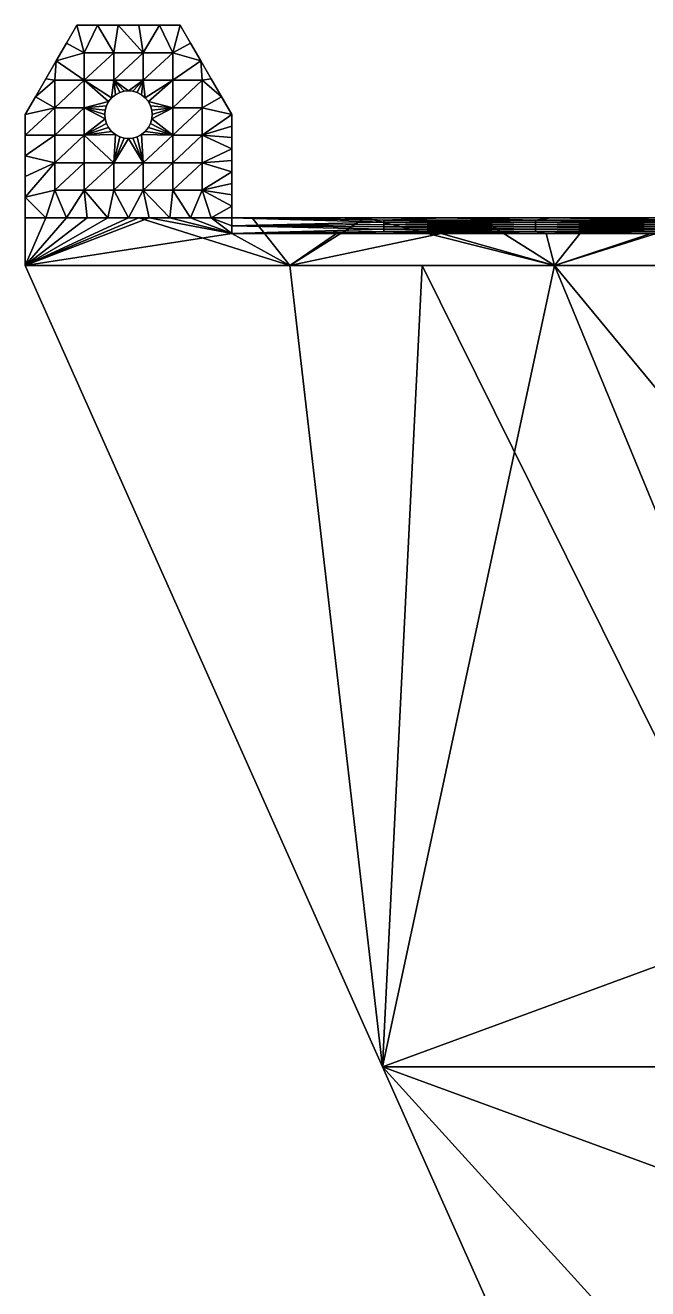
# Model space of a CAD drawing. Header units: millimetres. Extents: x -1242 to -1140, y -679 to -558.
# Drawn here: x -1241.7 to -1202.5, y -637.2 to -557.6 of the extents above; entities that cross this region are included whole.
import ezdxf

# ---------------------------------------------------------------- set-up
doc = ezdxf.new("R2010")
doc.units = ezdxf.units.MM
doc.header["$MEASUREMENT"] = 0
doc.layers.add('Corners UP', color=18, linetype='Continuous', true_color=0x000000)

msp = doc.modelspace()

# ---------------------------------------------------------------- meshes
at = {"layer": 'Corners UP'}
mesh = msp.add_polyface(dxfattribs=at)
corners = [(-1241.003, -562.085, 2), (-1240.353, -560.959, 2), (-1240.353, -560.959), (-1241.003, -562.085), (-1239.703, -559.833, 2), (-1239.703, -559.833), (-1239.053, -558.707, 2), (-1239.053, -558.707), (-1238.403, -557.582, 2), (-1238.403, -557.582), (-1237.103, -557.582, 2), (-1237.103, -557.582), (-1238.403, -557.582), (-1238.403, -557.582, 2), (-1235.803, -557.582, 2), (-1237.939, -561.047, 2), (-1239.796, -561.047, 2), (-1239.796, -562.78, 2), (-1236.082, -559.314, 2), (-1237.939, -559.314, 2), (-1236.409, -562.39, 2), (-1236.214, -562.15, 2), (-1241.003, -562.085, 2), (-1239.703, -559.833, 2), (-1240.353, -560.959, 2), (-1239.703, -559.833, 2), (-1239.053, -558.707, 2), (-1238.403, -557.582, 2), (-1237.103, -557.582, 2), (-1237.939, -561.047), (-1239.796, -562.78), (-1239.796, -561.047), (-1236.082, -559.314), (-1236.082, -561.047), (-1237.939, -559.314), (-1236.409, -562.39), (-1236.214, -562.15), (-1239.703, -559.833), (-1240.353, -560.959), (-1239.053, -558.707), (-1238.403, -557.582), (-1237.103, -557.582), (-1241.003, -562.085)]
mesh.append_faces([[corners[k] for k in face] for face in [(0, 1, 2, 2), (0, 2, 3, 3), (2, 1, 4, 4), (2, 4, 5, 5), (6, 7, 5, 5), (6, 5, 4, 4), (8, 9, 7, 7), (8, 7, 6, 6), (10, 11, 12, 12), (10, 12, 13, 13), (14, 11, 10, 10), (15, 16, 17, 17), (18, 19, 15, 15), (20, 21, 15, 15), (22, 17, 16, 16), (23, 16, 15, 15), (24, 16, 25, 25), (26, 23, 19, 19), (19, 23, 15, 15), (27, 26, 19, 19), (18, 28, 19, 19), (27, 19, 28, 28), (24, 22, 16, 16), (29, 30, 31, 31), (32, 33, 29, 29), (32, 29, 34, 34), (35, 29, 36, 36), (37, 29, 31, 31), (38, 37, 31, 31), (29, 33, 36, 36), (39, 34, 37, 37), (34, 29, 37, 37), (40, 34, 39, 39), (32, 34, 41, 41), (40, 41, 34, 34), (38, 31, 42, 42)]])
mesh = msp.add_polyface(dxfattribs=at)
corners = [(-1235.803, -557.582, 2), (-1235.803, -557.582), (-1237.103, -557.582), (-1234.503, -557.582, 2), (-1234.503, -557.582), (-1235.426, -561.736, 2), (-1235.426, -561.736), (-1235.153, -561.711), (-1235.153, -561.711, 2), (-1235.974, -561.955, 2), (-1235.974, -561.955), (-1235.705, -561.816), (-1235.705, -561.816, 2), (-1236.214, -562.15, 2), (-1236.214, -562.15), (-1234.88, -561.736), (-1234.88, -561.736, 2), (-1236.082, -559.314, 2), (-1237.939, -561.047, 2), (-1236.082, -561.047, 2), (-1234.225, -559.314, 2), (-1236.214, -562.15, 2), (-1235.974, -561.955, 2), (-1235.426, -561.736, 2), (-1235.705, -561.816, 2), (-1235.153, -561.711, 2), (-1235.803, -557.582, 2), (-1237.103, -557.582, 2), (-1234.503, -557.582, 2), (-1234.225, -561.047, 2), (-1234.88, -561.736, 2), (-1234.225, -559.314), (-1234.225, -561.047), (-1236.082, -561.047), (-1236.082, -559.314), (-1236.214, -562.15), (-1235.974, -561.955), (-1235.426, -561.736), (-1235.705, -561.816), (-1235.153, -561.711), (-1237.103, -557.582), (-1235.803, -557.582), (-1234.503, -557.582), (-1234.88, -561.736)]
mesh.append_faces([[corners[k] for k in face] for face in [(0, 1, 2, 2), (1, 0, 3, 3), (1, 3, 4, 4), (5, 6, 7, 7), (5, 7, 8, 8), (9, 10, 11, 11), (9, 11, 12, 12), (12, 11, 6, 6), (12, 6, 5, 5), (13, 14, 10, 10), (13, 10, 9, 9), (8, 7, 15, 15), (8, 15, 16, 16), (17, 18, 19, 19), (20, 17, 19, 19), (21, 22, 19, 19), (18, 21, 19, 19), (23, 19, 24, 24), (24, 19, 22, 22), (19, 23, 25, 25), (17, 26, 27, 27), (20, 28, 26, 26), (20, 26, 17, 17), (29, 25, 30, 30), (29, 19, 25, 25), (31, 32, 33, 33), (31, 33, 34, 34), (35, 33, 36, 36), (37, 38, 33, 33), (38, 36, 33, 33), (33, 39, 37, 37), (34, 40, 41, 41), (31, 34, 41, 41), (31, 41, 42, 42), (32, 43, 39, 39), (32, 39, 33, 33)]])
mesh = msp.add_polyface(dxfattribs=at)
corners = [(-1233.203, -557.582, 2), (-1233.203, -557.582), (-1234.503, -557.582), (-1234.503, -557.582, 2), (-1233.759, -562.659, 2), (-1233.759, -562.659), (-1233.678, -562.938), (-1233.678, -562.938, 2), (-1234.093, -562.15, 2), (-1234.093, -562.15), (-1233.898, -562.39), (-1233.898, -562.39, 2), (-1234.601, -561.816, 2), (-1234.601, -561.816), (-1234.332, -561.955), (-1234.332, -561.955, 2), (-1234.88, -561.736, 2), (-1234.88, -561.736), (-1234.225, -559.314, 2), (-1236.082, -561.047, 2), (-1234.225, -561.047, 2), (-1232.368, -559.314, 2), (-1232.368, -562.78, 2), (-1233.898, -562.39, 2), (-1233.759, -562.659, 2), (-1234.093, -562.15, 2), (-1234.332, -561.955, 2), (-1232.368, -561.047, 2), (-1233.678, -562.938, 2), (-1234.601, -561.816, 2), (-1233.203, -557.582, 2), (-1234.503, -557.582, 2), (-1234.88, -561.736, 2), (-1232.368, -559.314), (-1232.368, -561.047), (-1234.225, -561.047), (-1234.225, -559.314), (-1232.368, -562.78), (-1233.759, -562.659), (-1233.898, -562.39), (-1234.093, -562.15), (-1234.332, -561.955), (-1233.678, -562.938), (-1234.601, -561.816), (-1233.203, -557.582), (-1234.503, -557.582), (-1234.88, -561.736)]
mesh.append_faces([[corners[k] for k in face] for face in [(0, 1, 2, 2), (0, 2, 3, 3), (4, 5, 6, 6), (4, 6, 7, 7), (8, 9, 10, 10), (8, 10, 11, 11), (11, 10, 5, 5), (11, 5, 4, 4), (12, 13, 14, 14), (12, 14, 15, 15), (16, 17, 13, 13), (16, 13, 12, 12), (15, 14, 9, 9), (15, 9, 8, 8), (18, 19, 20, 20), (21, 18, 20, 20), (22, 23, 24, 24), (25, 20, 26, 26), (25, 23, 27, 27), (22, 24, 28, 28), (20, 29, 26, 26), (25, 27, 20, 20), (30, 31, 18, 18), (20, 32, 29, 29), (33, 34, 35, 35), (33, 35, 36, 36), (37, 38, 39, 39), (40, 41, 35, 35), (40, 34, 39, 39), (34, 37, 39, 39), (37, 42, 38, 38), (35, 41, 43, 43), (40, 35, 34, 34), (44, 36, 45, 45), (44, 33, 36, 36), (35, 43, 46, 46)]])
mesh = msp.add_polyface(dxfattribs=at)
corners = [(-1231.903, -557.582, 2), (-1231.903, -557.582), (-1233.203, -557.582), (-1233.203, -557.582, 2), (-1231.253, -558.707, 2), (-1231.253, -558.707), (-1231.903, -557.582), (-1231.903, -557.582, 2), (-1230.603, -559.833, 2), (-1230.603, -559.833), (-1229.953, -560.959), (-1229.953, -560.959, 2), (-1228.653, -563.211, 1.333), (-1228.653, -563.211, 0.667), (-1229.303, -562.085), (-1229.303, -562.085, 2), (-1230.51, -561.047, 2), (-1232.368, -561.047, 2), (-1232.368, -562.78, 2), (-1230.51, -562.78, 2), (-1232.368, -559.314, 2), (-1234.225, -561.047, 2), (-1233.898, -562.39, 2), (-1228.653, -563.211, 2), (-1229.303, -562.085, 2), (-1233.203, -557.582, 2), (-1234.225, -559.314, 2), (-1229.953, -560.959, 2), (-1230.603, -559.833, 2), (-1231.253, -558.707, 2), (-1231.903, -557.582, 2), (-1230.51, -561.047), (-1230.51, -562.78), (-1232.368, -562.78), (-1232.368, -561.047), (-1228.653, -563.211), (-1229.303, -562.085), (-1229.953, -560.959), (-1230.603, -559.833), (-1231.253, -558.707), (-1232.368, -559.314), (-1231.903, -557.582), (-1233.203, -557.582)]
mesh.append_faces([[corners[k] for k in face] for face in [(0, 1, 2, 2), (0, 2, 3, 3), (4, 5, 6, 6), (4, 6, 7, 7), (4, 8, 9, 9), (4, 9, 5, 5), (10, 9, 8, 8), (10, 8, 11, 11), (12, 13, 11, 11), (13, 14, 10, 10), (10, 11, 13, 13), (15, 12, 11, 11), (16, 17, 18, 18), (16, 18, 19, 19), (20, 21, 17, 17), (17, 22, 18, 18), (23, 24, 19, 19), (19, 24, 16, 16), (25, 26, 20, 20), (27, 28, 16, 16), (17, 16, 28, 28), (24, 27, 16, 16), (29, 30, 20, 20), (25, 20, 30, 30), (20, 28, 29, 29), (17, 28, 20, 20), (31, 32, 33, 33), (31, 33, 34, 34), (35, 32, 36, 36), (32, 31, 36, 36), (37, 31, 38, 38), (34, 38, 31, 31), (36, 31, 37, 37), (39, 40, 41, 41), (42, 41, 40, 40), (40, 39, 38, 38), (34, 40, 38, 38)]])
mesh = msp.add_polyface(dxfattribs=at)
corners = [(-1241.653, -563.211, 2), (-1241.653, -563.211), (-1241.653, -564.511), (-1241.653, -564.511, 2), (-1241.653, -563.211, 2), (-1241.003, -562.085, 2), (-1241.003, -562.085), (-1241.653, -563.211), (-1237.939, -562.78, 2), (-1239.796, -562.78, 2), (-1239.796, -564.513, 2), (-1237.939, -564.513, 2), (-1237.939, -561.047, 2), (-1236.409, -564.032, 2), (-1236.548, -563.763, 2), (-1241.653, -564.511, 2), (-1241.653, -563.211, 2), (-1235.974, -564.466, 2), (-1236.214, -564.271, 2), (-1236.628, -562.938, 2), (-1236.653, -563.211, 2), (-1236.628, -563.484, 2), (-1241.003, -562.085, 2), (-1236.548, -562.659, 2), (-1236.409, -562.39, 2), (-1237.939, -564.513), (-1239.796, -566.245), (-1239.796, -564.513), (-1237.939, -562.78), (-1239.796, -562.78), (-1237.939, -561.047), (-1241.653, -565.811), (-1241.653, -564.511), (-1241.653, -563.211), (-1236.409, -564.032), (-1236.214, -564.271), (-1236.628, -562.938), (-1236.653, -563.211), (-1236.628, -563.484), (-1241.003, -562.085), (-1236.548, -562.659), (-1236.409, -562.39), (-1236.548, -563.763), (-1239.796, -561.047)]
mesh.append_faces([[corners[k] for k in face] for face in [(0, 1, 2, 2), (0, 2, 3, 3), (4, 5, 6, 6), (4, 6, 7, 7), (8, 9, 10, 10), (8, 10, 11, 11), (12, 9, 8, 8), (13, 14, 11, 11), (15, 10, 9, 9), (15, 9, 16, 16), (17, 18, 11, 11), (19, 8, 20, 20), (8, 21, 20, 20), (16, 9, 22, 22), (23, 8, 19, 19), (11, 21, 8, 8), (12, 8, 24, 24), (21, 11, 14, 14), (24, 8, 23, 23), (25, 26, 27, 27), (28, 25, 27, 27), (28, 27, 29, 29), (30, 28, 29, 29), (27, 31, 32, 32), (32, 33, 29, 29), (32, 29, 27, 27), (34, 35, 25, 25), (36, 37, 28, 28), (28, 37, 38, 38), (33, 39, 29, 29), (40, 36, 28, 28), (25, 28, 38, 38), (30, 41, 28, 28), (38, 42, 25, 25), (41, 40, 28, 28), (39, 43, 29, 29)]])
mesh = msp.add_polyface(dxfattribs=at)
corners = [(-1228.653, -563.211, 1.333), (-1229.303, -562.085, 2), (-1228.653, -563.211, 2), (-1229.303, -562.085), (-1228.653, -563.211, 0.667), (-1228.653, -563.211), (-1228.653, -565.354, 1.428), (-1228.653, -564.282, 1.428), (-1228.653, -564.282, 1.714), (-1228.653, -565.354, 1.142), (-1228.653, -564.282, 1.142), (-1228.653, -565.354, 0.856), (-1228.653, -564.282, 0.856), (-1228.653, -565.354, 0.57), (-1228.653, -564.282, 0.57), (-1228.653, -565.354, 0.284), (-1228.653, -564.282, 0.284), (-1228.653, -563.211, 2), (-1228.653, -563.933, 2), (-1228.653, -564.655, 2), (-1228.653, -563.211, 1.333), (-1228.653, -563.211, 0.667), (-1228.653, -565.354, 1.714), (-1228.653, -563.933), (-1228.653, -563.211), (-1228.653, -564.655), (-1228.653, -565.377), (-1230.51, -562.78, 2), (-1232.368, -564.513, 2), (-1230.51, -564.513, 2), (-1228.653, -565.377, 2), (-1228.653, -564.655, 2), (-1228.653, -563.933, 2), (-1228.653, -563.211, 2), (-1230.51, -562.78), (-1230.51, -564.513), (-1232.368, -564.513), (-1228.653, -565.377), (-1228.653, -564.655), (-1228.653, -563.933), (-1228.653, -563.211)]
mesh.append_faces([[corners[k] for k in face] for face in [(0, 1, 2, 2), (3, 4, 5, 5), (6, 7, 8, 8), (9, 10, 7, 7), (9, 7, 6, 6), (11, 12, 10, 10), (11, 10, 9, 9), (13, 14, 12, 12), (13, 12, 11, 11), (15, 16, 14, 14), (15, 14, 13, 13), (8, 17, 18, 18), (19, 8, 18, 18), (20, 17, 8, 8), (20, 8, 7, 7), (10, 20, 7, 7), (21, 20, 10, 10), (21, 10, 12, 12), (8, 19, 22, 22), (14, 21, 12, 12), (16, 21, 14, 14), (23, 24, 16, 16), (21, 16, 24, 24), (25, 23, 16, 16), (15, 26, 25, 25), (16, 15, 25, 25), (27, 28, 29, 29), (30, 31, 29, 29), (29, 31, 32, 32), (29, 32, 33, 33), (29, 33, 27, 27), (34, 35, 36, 36), (37, 35, 38, 38), (35, 39, 38, 38), (35, 34, 40, 40), (35, 40, 39, 39)]])
mesh = msp.add_polyface(dxfattribs=at)
corners = [(-1236.409, -562.39, 2), (-1236.409, -562.39), (-1236.214, -562.15), (-1236.214, -562.15, 2), (-1236.628, -562.938, 2), (-1236.628, -562.938), (-1236.548, -562.659), (-1236.548, -562.659, 2), (-1236.628, -563.484, 2), (-1236.628, -563.484), (-1236.653, -563.211), (-1236.653, -563.211, 2), (-1236.409, -564.032, 2), (-1236.409, -564.032), (-1236.548, -563.763), (-1236.548, -563.763, 2), (-1235.974, -564.466, 2), (-1235.974, -564.466), (-1236.214, -564.271), (-1236.214, -564.271, 2), (-1235.426, -564.686, 2), (-1235.426, -564.686), (-1235.705, -564.605), (-1235.705, -564.605, 2), (-1235.153, -564.711, 2), (-1235.153, -564.711), (-1234.601, -564.605, 2), (-1234.88, -564.686), (-1234.88, -564.686, 2), (-1236.409, -564.032, 2), (-1237.939, -564.513, 2), (-1236.214, -564.271, 2), (-1235.705, -564.605, 2), (-1236.082, -566.245, 2), (-1235.426, -564.686, 2), (-1235.974, -564.466, 2), (-1236.409, -564.032), (-1237.939, -564.513), (-1236.548, -563.763), (-1235.153, -564.711), (-1236.082, -566.245), (-1235.426, -564.686), (-1235.974, -564.466), (-1235.705, -564.605), (-1236.214, -564.271), (-1234.225, -566.245), (-1234.88, -564.686)]
mesh.append_faces([[corners[k] for k in face] for face in [(0, 1, 2, 2), (0, 2, 3, 3), (4, 5, 6, 6), (4, 6, 7, 7), (7, 6, 1, 1), (7, 1, 0, 0), (8, 9, 10, 10), (8, 10, 11, 11), (12, 13, 14, 14), (12, 14, 15, 15), (15, 14, 9, 9), (15, 9, 8, 8), (16, 17, 18, 18), (16, 18, 19, 19), (20, 21, 22, 22), (20, 22, 23, 23), (23, 22, 17, 17), (23, 17, 16, 16), (19, 18, 13, 13), (19, 13, 12, 12), (11, 10, 5, 5), (11, 5, 4, 4), (24, 25, 21, 21), (24, 21, 20, 20), (26, 27, 28, 28), (28, 27, 25, 25), (28, 25, 24, 24), (29, 30, 31, 31), (32, 33, 34, 34), (30, 33, 35, 35), (33, 32, 35, 35), (36, 37, 38, 38), (39, 40, 41, 41), (40, 42, 43, 43), (42, 37, 44, 44), (45, 39, 46, 46)]])
mesh = msp.add_polyface(dxfattribs=at)
corners = [(-1234.601, -564.605, 2), (-1234.601, -564.605), (-1234.88, -564.686), (-1234.093, -564.271, 2), (-1234.093, -564.271), (-1234.332, -564.466), (-1234.332, -564.466, 2), (-1233.759, -563.763, 2), (-1233.759, -563.763), (-1233.898, -564.032), (-1233.898, -564.032, 2), (-1233.653, -563.211, 2), (-1233.653, -563.211), (-1233.678, -563.484), (-1233.678, -563.484, 2), (-1233.678, -562.938, 2), (-1233.678, -562.938), (-1230.51, -562.78, 2), (-1232.368, -562.78, 2), (-1232.368, -564.513, 2), (-1234.601, -564.605, 2), (-1234.225, -566.245, 2), (-1234.332, -564.466, 2), (-1234.093, -564.271, 2), (-1233.898, -564.032, 2), (-1233.759, -563.763, 2), (-1234.88, -564.686, 2), (-1233.653, -563.211, 2), (-1233.678, -563.484, 2), (-1233.678, -562.938, 2), (-1230.51, -564.513), (-1232.368, -566.245), (-1232.368, -564.513), (-1230.51, -562.78), (-1232.368, -562.78), (-1234.332, -564.466), (-1234.093, -564.271), (-1234.225, -566.245), (-1233.898, -564.032), (-1233.759, -563.763), (-1234.88, -564.686), (-1234.601, -564.605), (-1233.653, -563.211), (-1233.678, -563.484), (-1233.678, -562.938)]
mesh.append_faces([[corners[k] for k in face] for face in [(0, 1, 2, 2), (3, 4, 5, 5), (3, 5, 6, 6), (6, 5, 1, 1), (6, 1, 0, 0), (7, 8, 9, 9), (7, 9, 10, 10), (11, 12, 13, 13), (11, 13, 14, 14), (14, 13, 8, 8), (14, 8, 7, 7), (10, 9, 4, 4), (10, 4, 3, 3), (15, 16, 12, 12), (15, 12, 11, 11), (17, 18, 19, 19), (20, 21, 22, 22), (22, 19, 23, 23), (24, 23, 19, 19), (19, 25, 24, 24), (21, 20, 26, 26), (27, 28, 18, 18), (19, 18, 28, 28), (29, 27, 18, 18), (19, 28, 25, 25), (30, 31, 32, 32), (33, 32, 34, 34), (35, 36, 32, 32), (32, 37, 35, 35), (38, 32, 36, 36), (32, 38, 39, 39), (37, 40, 41, 41), (42, 34, 43, 43), (32, 43, 34, 34), (44, 34, 42, 42), (32, 39, 43, 43)]])
mesh = msp.add_polyface(dxfattribs=at)
corners = [(-1241.653, -569.711, 2), (-1241.653, -568.411, 2), (-1241.653, -568.411), (-1241.653, -567.111, 2), (-1241.653, -567.111), (-1241.653, -565.811, 2), (-1241.653, -565.811), (-1241.653, -564.511, 2), (-1241.653, -564.511), (-1237.939, -566.245, 2), (-1239.796, -566.245, 2), (-1239.796, -567.978, 2), (-1237.939, -567.978, 2), (-1236.082, -566.245, 2), (-1236.082, -567.978, 2), (-1237.939, -564.513, 2), (-1239.796, -564.513, 2), (-1241.653, -567.111, 2), (-1241.653, -568.411, 2), (-1241.653, -565.811, 2), (-1236.453, -569.711, 2), (-1241.653, -564.511, 2), (-1237.939, -566.245), (-1237.939, -567.978), (-1239.796, -567.978), (-1239.796, -566.245), (-1236.082, -566.245), (-1236.082, -567.978), (-1237.939, -564.513), (-1240.353, -569.711), (-1241.653, -568.411), (-1241.653, -567.111), (-1241.653, -565.811), (-1236.453, -569.711), (-1235.153, -569.711), (-1239.053, -569.711), (-1239.796, -564.513), (-1235.705, -564.605), (-1235.426, -564.686), (-1235.974, -564.466)]
mesh.append_faces([[corners[k] for k in face] for face in [(0, 1, 2, 2), (1, 3, 4, 4), (1, 4, 2, 2), (4, 3, 5, 5), (4, 5, 6, 6), (7, 8, 6, 6), (7, 6, 5, 5), (9, 10, 11, 11), (9, 11, 12, 12), (13, 9, 12, 12), (13, 12, 14, 14), (15, 16, 10, 10), (15, 10, 9, 9), (10, 17, 18, 18), (10, 18, 11, 11), (19, 17, 10, 10), (20, 14, 12, 12), (16, 21, 19, 19), (16, 19, 10, 10), (13, 15, 9, 9), (22, 23, 24, 24), (22, 24, 25, 25), (26, 27, 23, 23), (26, 23, 22, 22), (28, 22, 25, 25), (24, 29, 30, 30), (25, 24, 30, 30), (25, 30, 31, 31), (32, 25, 31, 31), (33, 23, 27, 27), (34, 33, 27, 27), (23, 35, 24, 24), (36, 25, 32, 32), (26, 22, 28, 28), (37, 38, 26, 26), (28, 39, 26, 26)]])
mesh = msp.add_polyface(dxfattribs=at)
corners = [(-1234.225, -566.245, 2), (-1236.082, -566.245, 2), (-1236.082, -567.978, 2), (-1234.225, -567.978, 2), (-1232.368, -566.245, 2), (-1232.368, -567.978, 2), (-1230.51, -566.245, 2), (-1230.51, -567.978, 2), (-1230.51, -564.513, 2), (-1232.368, -564.513, 2), (-1235.153, -569.711, 2), (-1235.153, -564.711, 2), (-1235.426, -564.686, 2), (-1234.88, -564.686, 2), (-1232.553, -569.711, 2), (-1228.653, -566.822, 2), (-1231.253, -569.711, 2), (-1234.332, -564.466, 2), (-1228.653, -566.1, 2), (-1228.653, -565.377, 2), (-1234.225, -566.245), (-1234.225, -567.978), (-1236.082, -567.978), (-1236.082, -566.245), (-1232.368, -566.245), (-1232.368, -567.978), (-1230.51, -566.245), (-1230.51, -567.978), (-1230.51, -564.513), (-1235.153, -569.711), (-1235.153, -564.711), (-1232.553, -569.711), (-1233.853, -569.711), (-1231.253, -569.711), (-1229.953, -569.711), (-1228.653, -568.989), (-1232.368, -564.513), (-1234.601, -564.605), (-1234.332, -564.466), (-1228.653, -565.377)]
mesh.append_faces([[corners[k] for k in face] for face in [(0, 1, 2, 2), (0, 2, 3, 3), (4, 0, 3, 3), (4, 3, 5, 5), (6, 4, 5, 5), (6, 5, 7, 7), (8, 9, 4, 4), (8, 4, 6, 6), (2, 10, 3, 3), (11, 12, 1, 1), (11, 1, 0, 0), (0, 13, 11, 11), (14, 5, 3, 3), (7, 15, 6, 6), (16, 7, 5, 5), (0, 4, 9, 9), (9, 17, 0, 0), (18, 19, 6, 6), (8, 6, 19, 19), (20, 21, 22, 22), (20, 22, 23, 23), (24, 25, 21, 21), (24, 21, 20, 20), (26, 27, 25, 25), (26, 25, 24, 24), (28, 26, 24, 24), (22, 21, 29, 29), (30, 20, 23, 23), (31, 32, 21, 21), (31, 21, 25, 25), (33, 25, 27, 27), (34, 33, 27, 27), (35, 34, 27, 27), (20, 36, 24, 24), (37, 38, 20, 20), (28, 39, 26, 26)]])
mesh = msp.add_polyface(dxfattribs=at)
corners = [(-1228.653, -565.354, 1.428), (-1228.653, -564.282, 1.714), (-1228.653, -565.354, 1.714), (-1228.653, -566.425, 1.428), (-1228.653, -566.425, 1.714), (-1228.653, -566.425, 1.142), (-1228.653, -565.354, 1.142), (-1228.653, -566.425, 0.856), (-1228.653, -565.354, 0.856), (-1228.653, -566.425, 0.57), (-1228.653, -565.354, 0.57), (-1228.653, -566.425, 0.284), (-1228.653, -565.354, 0.284), (-1228.653, -567.496, 1.428), (-1228.653, -567.496, 1.714), (-1228.653, -567.496, 1.142), (-1228.653, -567.496, 0.856), (-1228.653, -567.496, 0.57), (-1228.653, -567.496, 0.284), (-1228.653, -564.655, 2), (-1228.653, -565.377, 2), (-1228.653, -565.377, 2), (-1228.653, -566.1, 2), (-1228.653, -566.822, 2), (-1228.653, -566.1), (-1228.653, -565.377), (-1228.653, -566.822), (-1228.653, -567.544), (-1228.653, -566.822, 2), (-1228.653, -567.544, 2), (-1230.51, -567.978, 2), (-1228.653, -567.544, 2), (-1228.653, -566.822, 2), (-1228.653, -566.1, 2), (-1230.51, -566.245, 2), (-1230.51, -567.978), (-1230.51, -566.245), (-1228.653, -566.822), (-1228.653, -566.1), (-1228.653, -565.377)]
mesh.append_faces([[corners[k] for k in face] for face in [(0, 1, 2, 2), (3, 0, 2, 2), (3, 2, 4, 4), (5, 6, 0, 0), (5, 0, 3, 3), (7, 8, 6, 6), (7, 6, 5, 5), (9, 10, 8, 8), (9, 8, 7, 7), (11, 12, 10, 10), (11, 10, 9, 9), (13, 3, 4, 4), (13, 4, 14, 14), (15, 5, 3, 3), (15, 3, 13, 13), (16, 7, 5, 5), (16, 5, 15, 15), (17, 9, 7, 7), (17, 7, 16, 16), (18, 11, 9, 9), (18, 9, 17, 17), (2, 19, 20, 20), (21, 22, 4, 4), (20, 4, 2, 2), (23, 4, 22, 22), (12, 11, 24, 24), (12, 24, 25, 25), (11, 26, 24, 24), (11, 18, 27, 27), (11, 27, 26, 26), (14, 4, 23, 23), (14, 28, 29, 29), (30, 31, 32, 32), (32, 33, 34, 34), (35, 36, 37, 37), (38, 36, 39, 39), (37, 36, 38, 38)]])
mesh = msp.add_polyface(dxfattribs=at)
corners = [(-1228.653, -568.568, 1.428), (-1228.653, -567.496, 1.428), (-1228.653, -567.496, 1.714), (-1228.653, -568.568, 1.714), (-1228.653, -568.568, 1.142), (-1228.653, -567.496, 1.142), (-1228.653, -568.568, 0.856), (-1228.653, -567.496, 0.856), (-1228.653, -568.568, 0.57), (-1228.653, -567.496, 0.57), (-1228.653, -568.568, 0.284), (-1228.653, -567.496, 0.284), (-1228.653, -569.639, 0.57), (-1228.653, -569.639, 0.856), (-1228.653, -569.639, 0.284), (-1228.653, -567.544, 2), (-1228.653, -568.266, 2), (-1228.653, -569.639, 1.714), (-1228.653, -569.639, 1.142), (-1228.653, -568.989, 2), (-1228.653, -569.711, 2), (-1228.653, -569.711), (-1228.653, -568.989), (-1228.653, -568.266), (-1228.653, -567.544), (-1228.653, -569.711, 2), (-1228.653, -568.989, 2), (-1229.953, -569.711, 2), (-1228.653, -568.266, 2), (-1230.51, -567.978, 2), (-1228.653, -567.544, 2), (-1230.51, -567.978), (-1228.653, -566.822), (-1228.653, -567.544), (-1228.653, -569.711), (-1229.953, -569.711), (-1228.653, -568.989), (-1228.653, -568.266)]
mesh.append_faces([[corners[k] for k in face] for face in [(0, 1, 2, 2), (0, 2, 3, 3), (4, 5, 1, 1), (4, 1, 0, 0), (6, 7, 5, 5), (6, 5, 4, 4), (8, 9, 7, 7), (8, 7, 6, 6), (10, 11, 9, 9), (10, 9, 8, 8), (12, 8, 6, 6), (12, 6, 13, 13), (14, 10, 8, 8), (14, 8, 12, 12), (15, 16, 3, 3), (15, 3, 2, 2), (0, 3, 17, 17), (18, 4, 0, 0), (3, 16, 19, 19), (17, 19, 20, 20), (18, 0, 17, 17), (3, 19, 17, 17), (6, 4, 18, 18), (6, 18, 13, 13), (10, 14, 21, 21), (10, 21, 22, 22), (11, 10, 23, 23), (11, 23, 24, 24), (10, 22, 23, 23), (25, 26, 27, 27), (28, 29, 26, 26), (30, 29, 28, 28), (31, 32, 33, 33), (34, 35, 36, 36), (37, 36, 31, 31), (33, 37, 31, 31)]])
mesh = msp.add_polyface(dxfattribs=at)
corners = [(-1241.653, -569.711, 2), (-1241.653, -568.411), (-1241.653, -569.711), (-1240.353, -569.711, 2), (-1241.653, -568.411, 2), (-1241.653, -569.711, 2), (-1239.796, -567.978, 2), (-1239.053, -569.711, 2), (-1237.939, -567.978, 2), (-1237.753, -569.711, 2), (-1236.453, -569.711, 2), (-1235.153, -569.711, 2), (-1236.082, -567.978, 2), (-1232.553, -569.711, 2), (-1234.225, -567.978, 2), (-1233.853, -569.711, 2), (-1232.368, -567.978, 2), (-1231.253, -569.711, 2), (-1229.953, -569.711, 2), (-1230.51, -567.978, 2), (-1228.653, -568.989, 2), (-1240.353, -569.711), (-1241.653, -569.711), (-1241.653, -568.411), (-1239.053, -569.711), (-1239.796, -567.978), (-1237.939, -567.978), (-1237.753, -569.711), (-1236.453, -569.711), (-1232.368, -567.978), (-1231.253, -569.711), (-1232.553, -569.711), (-1234.225, -567.978), (-1233.853, -569.711), (-1235.153, -569.711), (-1241.653, -569.711, 23), (-1231.653, -569.711, 32.25), (-1231.653, -569.711, 26), (-1231.653, -569.711, 19.75), (-1231.653, -569.711, 13.5), (-1241.653, -569.711, 16), (-1241.653, -569.711, 2), (-1241.653, -569.711, 9), (-1240.353, -569.711, 2), (-1239.053, -569.711, 2), (-1241.653, -569.711, 9), (-1237.753, -569.711, 2), (-1241.653, -569.711, 9), (-1231.653, -569.711, 7.25), (-1241.653, -569.711, 9), (-1228.653, -569.711, 2), (-1229.953, -569.711, 2), (-1236.453, -569.711, 2), (-1235.153, -569.711, 2), (-1232.553, -569.711, 2), (-1233.853, -569.711, 2), (-1231.253, -569.711, 2)]
mesh.append_faces([[corners[k] for k in face] for face in [(0, 1, 2, 2), (3, 4, 5, 5), (6, 4, 3, 3), (7, 6, 3, 3), (8, 7, 9, 9), (10, 8, 9, 9), (11, 12, 10, 10), (8, 6, 7, 7), (13, 14, 15, 15), (16, 13, 17, 17), (14, 11, 15, 15), (18, 19, 17, 17), (20, 19, 18, 18), (21, 22, 23, 23), (24, 21, 25, 25), (26, 27, 24, 24), (28, 27, 26, 26), (29, 30, 31, 31), (32, 33, 34, 34), (35, 36, 37, 37), (37, 38, 35, 35), (38, 39, 40, 40), (38, 40, 35, 35), (41, 42, 43, 43), (44, 43, 45, 45), (46, 44, 47, 47), (39, 48, 49, 49), (39, 49, 40, 40), (50, 51, 48, 48), (48, 46, 47, 47), (48, 52, 46, 46), (48, 53, 52, 52), (48, 54, 55, 55), (48, 51, 56, 56), (56, 54, 48, 48), (55, 53, 48, 48)]])
mesh = msp.add_polyface(dxfattribs=at)
corners = [(-1208.32, -572.711), (-1219.153, -623.211), (-1224.987, -572.711), (-1208.32, -572.711, 51), (-1213.082, -569.711, 51), (-1220.225, -569.711, 51), (-1224.987, -572.711, 51), (-1227.368, -569.711, 51), (-1224.987, -572.711, 51), (-1241.653, -572.711, 26.5), (-1208.32, -572.711, 51), (-1228.653, -569.639, 0.57), (-1228.653, -569.639, 0.856), (-1228.653, -570.211, 0.5), (-1228.653, -569.711, 1), (-1228.653, -569.639, 0.284), (-1228.653, -570.211), (-1228.653, -569.711), (-1228.653, -570.711), (-1221.653, -569.711, 38.5), (-1231.653, -569.711, 38.5), (-1231.653, -569.711, 44.75), (-1221.653, -569.711, 44.75), (-1215.453, -570.711), (-1228.653, -570.211), (-1229.953, -569.711), (-1228.653, -569.711), (-1222.053, -570.711), (-1228.653, -570.711), (-1209.51, -569.996, 0.714), (-1219.082, -569.996, 0.714), (-1219.082, -569.854, 0.857), (-1209.51, -570.139, 0.571), (-1219.082, -570.139, 0.571), (-1209.51, -570.282, 0.429), (-1219.082, -570.282, 0.429), (-1209.51, -570.425, 0.286), (-1219.082, -570.425, 0.286), (-1209.51, -570.568, 0.143), (-1219.082, -570.568, 0.143), (-1228.653, -569.711, 1), (-1221.953, -569.711, 1), (-1215.253, -569.711, 1), (-1209.51, -569.854, 0.857), (-1228.653, -570.211, 0.5), (-1228.653, -570.711), (-1222.053, -570.711), (-1215.453, -570.711), (-1208.853, -570.711)]
mesh.append_faces([[corners[k] for k in face] for face in [(0, 1, 2, 2), (3, 4, 5, 5), (6, 5, 7, 7), (3, 5, 6, 6), (8, 9, 10, 10), (11, 12, 13, 13), (14, 13, 12, 12), (15, 11, 13, 13), (16, 17, 15, 15), (15, 18, 16, 16), (18, 15, 13, 13), (19, 20, 21, 21), (19, 21, 22, 22), (2, 23, 0, 0), (24, 25, 26, 26), (23, 2, 27, 27), (28, 27, 2, 2), (24, 28, 25, 25), (29, 30, 31, 31), (32, 33, 30, 30), (34, 35, 33, 33), (36, 37, 35, 35), (38, 39, 37, 37), (31, 40, 41, 41), (31, 41, 42, 42), (40, 31, 30, 30), (43, 31, 42, 42), (44, 40, 30, 30), (33, 44, 30, 30), (37, 44, 35, 35), (33, 35, 44, 44), (45, 44, 37, 37), (45, 37, 39, 39), (39, 46, 45, 45), (46, 39, 47, 47), (39, 48, 47, 47)]])
mesh = msp.add_polyface(dxfattribs=at)
corners = [(-1224.987, -572.711), (-1219.153, -623.211), (-1241.653, -572.711), (-1241.653, -569.711, 44), (-1241.653, -572.711, 51), (-1241.653, -569.711, 51), (-1241.653, -572.711, 26.5), (-1241.653, -569.711, 37), (-1241.653, -572.711, 2), (-1241.653, -569.711, 16), (-1241.653, -569.711, 9), (-1241.653, -572.711), (-1241.653, -569.711, 2), (-1241.653, -569.711), (-1241.653, -569.711, 30), (-1241.653, -569.711, 23), (-1241.653, -572.711, 51), (-1234.51, -569.711, 51), (-1241.653, -569.711, 51), (-1224.987, -572.711, 51), (-1227.368, -569.711, 51), (-1241.653, -572.711, 26.5), (-1224.987, -572.711, 51), (-1241.653, -572.711, 51), (-1241.653, -572.711, 2), (-1216.653, -572.711, 2), (-1241.653, -569.711, 44), (-1241.653, -569.711, 51), (-1234.51, -569.711, 51), (-1231.653, -569.711, 44.75), (-1227.368, -569.711, 51), (-1231.653, -569.711, 38.5), (-1241.653, -569.711, 37), (-1241.653, -569.711, 30), (-1241.653, -569.711, 37), (-1231.653, -569.711, 32.25), (-1241.653, -569.711, 23), (-1228.653, -570.711), (-1232.553, -569.711), (-1231.253, -569.711), (-1229.953, -569.711), (-1235.153, -569.711), (-1233.853, -569.711), (-1237.753, -569.711), (-1236.453, -569.711), (-1240.353, -569.711), (-1239.053, -569.711), (-1241.653, -569.711)]
mesh.append_faces([[corners[k] for k in face] for face in [(0, 1, 2, 2), (3, 4, 5, 5), (6, 4, 3, 3), (6, 3, 7, 7), (8, 6, 9, 9), (8, 9, 10, 10), (11, 8, 12, 12), (11, 12, 13, 13), (6, 7, 14, 14), (6, 14, 15, 15), (8, 10, 12, 12), (6, 15, 9, 9), (16, 17, 18, 18), (19, 20, 17, 17), (19, 17, 16, 16), (21, 22, 23, 23), (24, 25, 21, 21), (26, 27, 28, 28), (29, 26, 28, 28), (28, 30, 29, 29), (29, 31, 32, 32), (29, 32, 26, 26), (33, 34, 31, 31), (33, 31, 35, 35), (36, 33, 35, 35), (37, 38, 39, 39), (39, 40, 37, 37), (2, 41, 42, 42), (2, 43, 44, 44), (44, 41, 2, 2), (42, 38, 37, 37), (37, 2, 42, 42), (2, 37, 0, 0), (2, 45, 46, 46), (45, 2, 47, 47), (46, 43, 2, 2)]])
mesh = msp.add_polyface(dxfattribs=at)
corners = [(-1208.32, -572.711, 51), (-1198.796, -569.711, 51), (-1205.939, -569.711, 51), (-1213.082, -569.711, 51), (-1241.653, -572.711, 26.5), (-1191.653, -572.711, 26.5), (-1208.32, -572.711, 51), (-1216.653, -572.711, 2), (-1201.653, -569.711, 38.5), (-1211.653, -569.711, 38.5), (-1211.653, -569.711, 44.75), (-1201.653, -569.711, 44.75), (-1201.653, -569.711, 32.25), (-1211.653, -569.711, 32.25), (-1201.653, -569.711, 26), (-1211.653, -569.711, 26), (-1201.653, -569.711, 19.75), (-1211.653, -569.711, 19.75), (-1201.653, -569.711, 13.5), (-1211.653, -569.711, 13.5), (-1201.653, -569.711, 7.25), (-1211.653, -569.711, 7.25), (-1213.082, -569.711, 51), (-1205.939, -569.711, 51), (-1201.853, -569.711, 1), (-1208.553, -569.711, 1), (-1215.253, -569.711, 1), (-1208.853, -570.711), (-1202.253, -570.711), (-1208.32, -572.711), (-1215.453, -570.711), (-1209.51, -569.996, 0.714), (-1219.082, -569.854, 0.857), (-1209.51, -569.854, 0.857), (-1209.51, -570.139, 0.571), (-1219.082, -569.996, 0.714), (-1209.51, -570.282, 0.429), (-1219.082, -570.139, 0.571), (-1209.51, -570.425, 0.286), (-1219.082, -570.282, 0.429), (-1209.51, -570.568, 0.143), (-1219.082, -570.425, 0.286), (-1199.939, -569.996, 0.714), (-1199.939, -570.139, 0.571), (-1199.939, -570.282, 0.429), (-1199.939, -570.425, 0.286), (-1199.939, -570.568, 0.143), (-1215.253, -569.711, 1), (-1208.553, -569.711, 1), (-1199.939, -569.854, 0.857), (-1219.082, -570.568, 0.143), (-1208.853, -570.711), (-1202.253, -570.711)]
mesh.append_faces([[corners[k] for k in face] for face in [(0, 1, 2, 2), (3, 0, 2, 2), (4, 5, 6, 6), (4, 7, 5, 5), (8, 9, 10, 10), (8, 10, 11, 11), (12, 13, 9, 9), (12, 9, 8, 8), (14, 15, 13, 13), (14, 13, 12, 12), (16, 17, 15, 15), (16, 15, 14, 14), (18, 19, 17, 17), (18, 17, 16, 16), (20, 21, 19, 19), (10, 22, 23, 23), (23, 11, 10, 10), (21, 20, 24, 24), (21, 24, 25, 25), (21, 25, 26, 26), (27, 28, 29, 29), (30, 27, 29, 29), (31, 32, 33, 33), (34, 35, 31, 31), (36, 37, 34, 34), (38, 39, 36, 36), (40, 41, 38, 38), (42, 31, 33, 33), (43, 34, 31, 31), (44, 36, 34, 34), (45, 38, 36, 36), (46, 40, 38, 38), (33, 47, 48, 48), (49, 33, 48, 48), (50, 40, 51, 51), (52, 51, 40, 40)]])
mesh = msp.add_polyface(dxfattribs=at)
corners = [(-1228.653, -569.711, 1.5), (-1228.653, -569.639, 1.714), (-1228.653, -569.711, 2), (-1228.653, -569.639, 1.142), (-1228.653, -569.711, 1), (-1228.653, -569.639, 0.856), (-1221.653, -569.711, 32.25), (-1231.653, -569.711, 32.25), (-1231.653, -569.711, 38.5), (-1221.653, -569.711, 38.5), (-1221.653, -569.711, 26), (-1231.653, -569.711, 26), (-1221.653, -569.711, 19.75), (-1231.653, -569.711, 19.75), (-1221.653, -569.711, 13.5), (-1231.653, -569.711, 13.5), (-1221.653, -569.711, 7.25), (-1231.653, -569.711, 7.25), (-1211.653, -569.711, 38.5), (-1221.653, -569.711, 44.75), (-1211.653, -569.711, 44.75), (-1211.653, -569.711, 32.25), (-1211.653, -569.711, 26), (-1211.653, -569.711, 19.75), (-1211.653, -569.711, 13.5), (-1211.653, -569.711, 7.25), (-1231.653, -569.711, 44.75), (-1227.368, -569.711, 51), (-1220.225, -569.711, 51), (-1213.082, -569.711, 51), (-1228.653, -569.711, 2), (-1221.953, -569.711, 1), (-1228.653, -569.711, 1.5), (-1228.653, -569.711, 1), (-1215.253, -569.711, 1)]
mesh.append_faces([[corners[k] for k in face] for face in [(0, 1, 2, 2), (3, 1, 0, 0), (3, 0, 4, 4), (5, 3, 4, 4), (6, 7, 8, 8), (6, 8, 9, 9), (10, 11, 7, 7), (10, 7, 6, 6), (12, 13, 11, 11), (12, 11, 10, 10), (14, 15, 13, 13), (14, 13, 12, 12), (16, 17, 15, 15), (16, 15, 14, 14), (18, 9, 19, 19), (18, 19, 20, 20), (21, 6, 9, 9), (21, 9, 18, 18), (22, 10, 6, 6), (22, 6, 21, 21), (23, 12, 10, 10), (23, 10, 22, 22), (24, 14, 12, 12), (24, 12, 23, 23), (25, 16, 14, 14), (25, 14, 24, 24), (19, 26, 27, 27), (19, 27, 28, 28), (28, 29, 20, 20), (28, 20, 19, 19), (30, 31, 32, 32), (32, 31, 33, 33), (30, 16, 31, 31), (16, 25, 34, 34), (16, 34, 31, 31), (16, 30, 17, 17)]])
mesh = msp.add_polyface(dxfattribs=at)
corners = [(-1208.32, -572.711), (-1191.653, -572.711), (-1191.653, -592.911), (-1216.653, -572.711, 2), (-1191.653, -623.211, 2), (-1191.653, -572.711, 2), (-1191.653, -572.711, 51), (-1191.653, -569.711, 51), (-1198.796, -569.711, 51), (-1208.32, -572.711, 51), (-1191.653, -572.711, 26.5), (-1191.653, -572.711, 51), (-1208.32, -572.711, 51), (-1216.653, -572.711, 2), (-1191.653, -572.711, 2), (-1201.653, -569.711, 7.25), (-1211.653, -569.711, 13.5), (-1201.653, -569.711, 13.5), (-1191.653, -569.711, 38.5), (-1201.653, -569.711, 38.5), (-1201.653, -569.711, 44.75), (-1191.653, -569.711, 44.75), (-1191.653, -569.711, 32.25), (-1201.653, -569.711, 32.25), (-1191.653, -569.711, 26), (-1201.653, -569.711, 26), (-1191.653, -569.711, 19.75), (-1201.653, -569.711, 19.75), (-1191.653, -569.711, 13.5), (-1191.653, -569.711, 7.25), (-1198.796, -569.711, 51), (-1205.939, -569.711, 51), (-1195.153, -569.711, 1), (-1201.853, -569.711, 1), (-1195.653, -570.711), (-1202.253, -570.711), (-1199.939, -569.996, 0.714), (-1209.51, -569.854, 0.857), (-1199.939, -569.854, 0.857), (-1199.939, -570.139, 0.571), (-1209.51, -569.996, 0.714), (-1199.939, -570.282, 0.429), (-1209.51, -570.139, 0.571), (-1199.939, -570.425, 0.286), (-1209.51, -570.282, 0.429), (-1199.939, -570.568, 0.143), (-1209.51, -570.425, 0.286), (-1190.368, -569.996, 0.714), (-1190.368, -570.139, 0.571), (-1190.368, -570.282, 0.429), (-1190.368, -570.425, 0.286), (-1190.368, -570.568, 0.143), (-1208.553, -569.711, 1), (-1201.853, -569.711, 1), (-1195.153, -569.711, 1), (-1190.368, -569.854, 0.857), (-1202.253, -570.711), (-1209.51, -570.568, 0.143), (-1189.053, -570.711), (-1195.653, -570.711)]
mesh.append_faces([[corners[k] for k in face] for face in [(0, 1, 2, 2), (3, 4, 5, 5), (6, 7, 8, 8), (6, 8, 9, 9), (10, 11, 12, 12), (10, 13, 14, 14), (15, 16, 17, 17), (18, 19, 20, 20), (18, 20, 21, 21), (22, 23, 19, 19), (24, 25, 23, 23), (26, 27, 25, 25), (28, 17, 27, 27), (29, 15, 17, 17), (30, 21, 20, 20), (20, 31, 30, 30), (15, 29, 32, 32), (15, 32, 33, 33), (34, 1, 35, 35), (0, 35, 1, 1), (36, 37, 38, 38), (39, 40, 36, 36), (41, 42, 39, 39), (43, 44, 41, 41), (45, 46, 43, 43), (47, 36, 38, 38), (48, 39, 36, 36), (49, 41, 39, 39), (50, 43, 41, 41), (51, 45, 43, 43), (38, 52, 53, 53), (38, 53, 54, 54), (55, 38, 54, 54), (56, 57, 45, 45), (45, 58, 59, 59), (45, 59, 56, 56)]])
mesh = msp.add_polyface(dxfattribs=at)
corners = [(-1241.653, -572.711, 2), (-1241.653, -572.711), (-1219.153, -623.211), (-1208.32, -572.711), (-1191.653, -592.911), (-1191.653, -613.111), (-1216.653, -572.711, 2), (-1241.653, -572.711, 2), (-1219.153, -623.211, 2), (-1191.653, -592.911, 51), (-1180.653, -606.422, 51), (-1178.653, -604.422, 51), (-1191.653, -613.111, 51), (-1182.653, -608.422, 51), (-1181.177, -608.36, 22.87), (-1181.016, -608.198, 22.473), (-1181.126, -585.711, 22.739), (-1181.317, -608.5, 23.281), (-1181.597, -608.78, 24.582), (-1181.529, -608.711, 24.138), (-1181.528, -585.711, 24.135), (-1181.364, -585.711, 23.436), (-1181.435, -608.618, 23.703), (-1181.623, -585.711, 24.826), (-1181.639, -608.822, 25.037), (-1181.653, -608.836, 25.5), (-1181.653, -585.711, 25.5), (-1181.623, -585.711, 26.174), (-1181.597, -608.78, 26.418), (-1181.639, -608.822, 25.963), (-1181.528, -585.711, 26.865), (-1181.529, -608.711, 26.862), (-1181.435, -608.618, 27.297), (-1181.177, -608.36, 28.13), (-1181.317, -608.5, 27.719), (-1181.126, -585.711, 28.261), (-1181.016, -608.198, 28.527), (-1181.364, -585.711, 27.564), (-1180.815, -585.711, 28.945), (-1191.653, -572.711, 26.5), (-1191.653, -613.111, 51), (-1191.653, -592.911, 51), (-1182.453, -570.711), (-1174.653, -600.422), (-1178.653, -604.422), (-1180.653, -606.422), (-1176.653, -602.422), (-1182.653, -608.422), (-1182.542, -608.468, 50.889), (-1182.431, -608.514, 50.778), (-1179.653, -605.624, 50.857)]
mesh.append_faces([[corners[k] for k in face] for face in [(0, 1, 2, 2), (3, 4, 5, 5), (6, 7, 8, 8), (9, 10, 11, 11), (9, 12, 13, 13), (10, 9, 13, 13), (14, 15, 16, 16), (17, 14, 16, 16), (18, 19, 20, 20), (21, 22, 17, 17), (20, 19, 22, 22), (23, 24, 18, 18), (25, 24, 26, 26), (27, 28, 29, 29), (28, 30, 31, 31), (30, 32, 31, 31), (33, 34, 35, 35), (33, 35, 36, 36), (32, 37, 34, 34), (25, 26, 29, 29), (21, 17, 16, 16), (20, 22, 21, 21), (18, 20, 23, 23), (23, 26, 24, 24), (37, 32, 30, 30), (27, 30, 28, 28), (38, 36, 35, 35), (34, 37, 35, 35), (29, 26, 27, 27), (39, 40, 41, 41), (42, 43, 4, 4), (4, 44, 45, 45), (4, 46, 44, 44), (47, 4, 45, 45), (4, 47, 5, 5), (48, 49, 50, 50)]])
mesh = msp.add_polyface(dxfattribs=at)
corners = [(-1241.653, -572.711, 2), (-1219.153, -623.211), (-1219.153, -623.211, 2), (-1191.653, -613.111), (-1191.653, -633.311), (-1219.153, -623.211), (-1208.32, -572.711), (-1191.653, -623.211, 2), (-1216.653, -572.711, 2), (-1219.153, -623.211, 2), (-1191.653, -613.111, 51), (-1182.653, -621.58, 51), (-1182.653, -615.001, 51), (-1182.653, -608.422, 51), (-1191.653, -633.311, 51), (-1182.653, -628.158, 51), (-1182.653, -608.422), (-1182.653, -615.001), (-1182.653, -621.58), (-1182.653, -628.158), (-1182.368, -627.219, 50.714), (-1182.225, -617.82, 50.571), (-1182.368, -617.82, 50.714), (-1182.51, -627.219, 50.857), (-1182.51, -617.82, 50.857), (-1182.32, -608.56, 50.667), (-1182.431, -608.514, 50.778), (-1182.653, -615.001, 51), (-1182.542, -608.468, 50.889), (-1182.653, -608.422, 51), (-1182.653, -621.58, 51), (-1182.653, -628.158, 51), (-1182.51, -627.219, 0.143), (-1182.51, -617.82, 0.143), (-1182.368, -617.82, 0.286), (-1182.368, -627.219, 0.286), (-1182.51, -636.617, 0.143), (-1182.431, -608.514, 0.222), (-1182.32, -608.56, 0.333), (-1182.653, -615.001), (-1182.653, -608.422), (-1182.542, -608.468, 0.111), (-1182.653, -615.001), (-1182.653, -634.737), (-1182.653, -628.158), (-1182.653, -628.158), (-1182.653, -621.58)]
mesh.append_faces([[corners[k] for k in face] for face in [(0, 1, 2, 2), (3, 4, 5, 5), (6, 3, 5, 5), (7, 8, 9, 9), (10, 11, 12, 12), (10, 12, 13, 13), (10, 14, 11, 11), (15, 11, 14, 14), (3, 16, 17, 17), (4, 18, 19, 19), (18, 4, 3, 3), (18, 3, 17, 17), (20, 21, 22, 22), (23, 20, 22, 22), (23, 22, 24, 24), (22, 25, 26, 26), (27, 28, 29, 29), (27, 24, 28, 28), (28, 24, 26, 26), (21, 25, 22, 22), (26, 24, 22, 22), (24, 30, 31, 31), (24, 31, 23, 23), (27, 30, 24, 24), (32, 33, 34, 34), (32, 34, 35, 35), (36, 32, 35, 35), (34, 37, 38, 38), (39, 40, 41, 41), (42, 41, 33, 33), (41, 37, 33, 33), (37, 34, 33, 33), (32, 43, 44, 44), (33, 32, 45, 45), (33, 45, 46, 46), (42, 33, 46, 46)]])
mesh = msp.add_polyface(dxfattribs=at)
corners = [(-1196.653, -673.711), (-1219.153, -623.211, 2), (-1219.153, -623.211), (-1191.653, -633.311), (-1191.653, -653.511), (-1219.153, -623.211), (-1219.153, -623.211, 2), (-1196.653, -673.711, 2), (-1191.653, -623.211, 2), (-1191.653, -653.511, 51), (-1182.653, -641.316, 51), (-1191.653, -633.311, 51), (-1182.653, -634.737, 51), (-1182.653, -628.158, 51), (-1182.653, -647.895, 51), (-1191.653, -572.711, 26.5), (-1191.653, -623.211, 2), (-1191.653, -673.711, 26.5), (-1191.653, -613.111, 51), (-1182.653, -634.737), (-1182.653, -641.316), (-1182.653, -628.158), (-1182.653, -647.895), (-1182.368, -636.617, 50.714), (-1182.225, -636.617, 50.571), (-1182.225, -627.219, 50.571), (-1182.368, -627.219, 50.714), (-1182.51, -636.617, 50.857), (-1182.51, -627.219, 50.857), (-1182.368, -646.016, 50.714), (-1182.225, -646.016, 50.571), (-1182.51, -646.016, 50.857), (-1182.653, -628.158, 51), (-1182.653, -634.737, 51), (-1182.653, -641.316, 51), (-1182.653, -647.895, 51), (-1182.51, -636.617, 0.143), (-1182.368, -627.219, 0.286), (-1182.368, -636.617, 0.286), (-1182.368, -646.016, 0.286), (-1182.225, -636.617, 0.429), (-1182.51, -646.016, 0.143), (-1182.368, -655.414, 0.286), (-1182.225, -646.016, 0.429), (-1182.51, -655.414, 0.143), (-1182.51, -627.219, 0.143), (-1182.653, -634.737), (-1182.653, -641.316), (-1182.653, -647.895)]
mesh.append_faces([[corners[k] for k in face] for face in [(0, 1, 2, 2), (3, 4, 5, 5), (6, 7, 8, 8), (9, 10, 11, 11), (11, 10, 12, 12), (12, 13, 11, 11), (9, 14, 10, 10), (15, 16, 17, 17), (18, 15, 17, 17), (3, 19, 20, 20), (3, 21, 19, 19), (22, 4, 20, 20), (3, 20, 4, 4), (23, 24, 25, 25), (23, 25, 26, 26), (27, 23, 26, 26), (27, 26, 28, 28), (29, 30, 24, 24), (29, 24, 23, 23), (31, 29, 23, 23), (31, 23, 27, 27), (28, 32, 33, 33), (28, 33, 27, 27), (33, 34, 27, 27), (35, 31, 34, 34), (31, 27, 34, 34), (36, 37, 38, 38), (39, 38, 40, 40), (41, 36, 38, 38), (41, 38, 39, 39), (42, 39, 43, 43), (44, 41, 39, 39), (45, 36, 46, 46), (46, 36, 47, 47), (48, 47, 41, 41), (41, 47, 36, 36)]])
mesh = msp.add_polyface(dxfattribs=at)
corners = [(-1196.653, -673.711), (-1196.653, -673.711, 2), (-1219.153, -623.211, 2), (-1196.653, -673.711), (-1219.153, -623.211), (-1191.653, -653.511), (-1191.653, -673.711, 2), (-1191.653, -623.211, 2), (-1196.653, -673.711, 2), (-1182.653, -654.474, 51), (-1182.653, -647.895, 51), (-1191.653, -653.511, 51), (-1182.653, -661.053, 51), (-1191.653, -623.211, 2), (-1191.653, -673.711, 2), (-1191.653, -673.711, 26.5), (-1191.653, -653.511, 51), (-1191.653, -633.311, 51), (-1191.653, -613.111, 51), (-1182.653, -661.053), (-1182.653, -654.474), (-1191.653, -673.711), (-1182.653, -647.895), (-1182.225, -655.414, 50.571), (-1182.082, -646.016, 50.429), (-1182.225, -646.016, 50.571), (-1182.368, -655.414, 50.714), (-1182.368, -646.016, 50.714), (-1182.51, -655.414, 50.857), (-1182.51, -646.016, 50.857), (-1182.225, -664.812, 50.571), (-1182.082, -655.414, 50.429), (-1182.368, -664.812, 50.714), (-1182.51, -664.812, 50.857), (-1182.653, -647.895, 51), (-1182.653, -654.474, 51), (-1182.653, -661.053, 51), (-1182.225, -655.414, 0.429), (-1182.225, -646.016, 0.429), (-1182.082, -646.016, 0.571), (-1182.368, -655.414, 0.286), (-1182.51, -655.414, 0.143), (-1182.368, -646.016, 0.286), (-1182.225, -664.812, 0.429), (-1182.082, -655.414, 0.571), (-1182.368, -664.812, 0.286), (-1182.51, -664.812, 0.143), (-1182.51, -646.016, 0.143), (-1182.653, -654.474), (-1182.653, -647.895), (-1182.653, -661.053)]
mesh.append_faces([[corners[k] for k in face] for face in [(0, 1, 2, 2), (3, 4, 5, 5), (6, 7, 8, 8), (9, 10, 11, 11), (9, 11, 12, 12), (13, 14, 15, 15), (16, 17, 15, 15), (17, 18, 15, 15), (19, 5, 20, 20), (19, 21, 5, 5), (22, 20, 5, 5), (23, 24, 25, 25), (26, 23, 25, 25), (26, 25, 27, 27), (28, 26, 27, 27), (28, 27, 29, 29), (30, 31, 23, 23), (32, 30, 23, 23), (32, 23, 26, 26), (33, 32, 26, 26), (33, 26, 28, 28), (29, 34, 35, 35), (29, 35, 28, 28), (28, 35, 36, 36), (28, 36, 33, 33), (37, 38, 39, 39), (40, 38, 37, 37), (41, 42, 40, 40), (43, 37, 44, 44), (45, 40, 37, 37), (46, 41, 40, 40), (46, 40, 45, 45), (47, 41, 48, 48), (47, 48, 49, 49), (41, 46, 50, 50), (41, 50, 48, 48)]])

doc.saveas('drawing.dxf')
